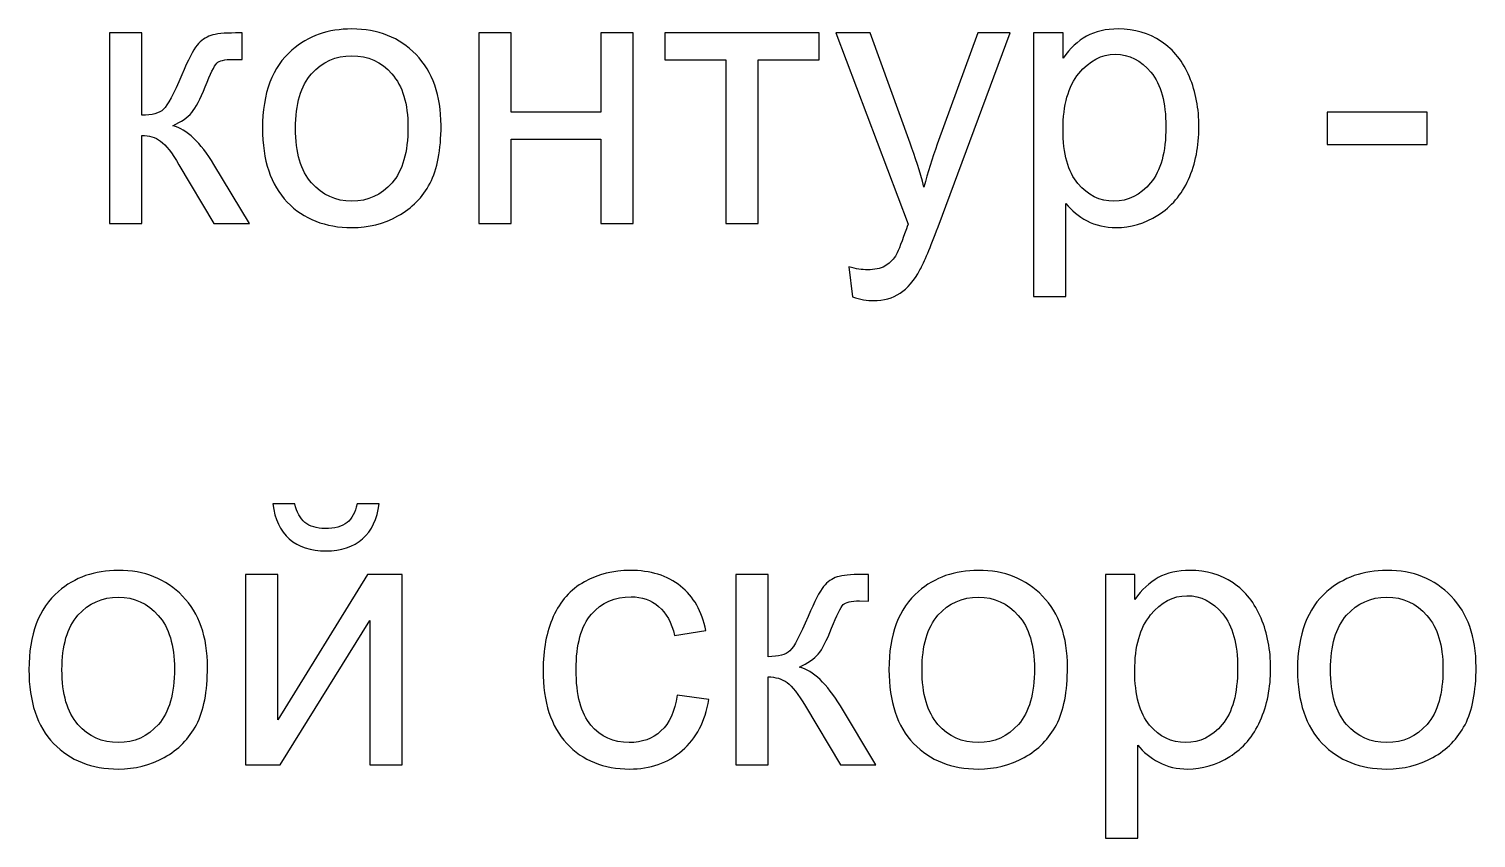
# Model space of a CAD drawing. Header units: millimetres. Extents: x -264 to 265, y -234 to 223.
# Drawn here: x -4.55 to 36.38, y 198.2 to 221.1 of the extents above; entities that cross this region are included whole.
import ezdxf

# ---------------------------------------------------------------- set-up
doc = ezdxf.new("R2010")
doc.units = ezdxf.units.MM
doc.header["$MEASUREMENT"] = 0
doc.layers.add('layer 1', color=7, linetype='Continuous')

msp = doc.modelspace()

# ---------------------------------------------------------------- linework, layer by layer
at = {"layer": 'layer 1', "color": 250}
for points, knots in [([(2.057, 218.2874), (2.057, 219.2832), (2.3341, 220.0209), (2.89, 220.5006), (2.89, 220.5006), (3.3523, 220.8989), (3.9186, 221.0981), (4.5853, 221.0981), (4.5853, 221.0981), (5.3248, 221.0981), (5.9309, 220.8556), (6.4019, 220.3707), (6.4019, 220.3707), (6.8713, 219.8876), (7.1068, 219.2174), (7.1068, 218.3636), (7.1068, 218.3636), (7.1068, 217.6709), (7.0029, 217.1272), (6.7951, 216.7306), (6.7951, 216.7306), (6.5872, 216.334), (6.2842, 216.0258), (5.8859, 215.8058), (5.8859, 215.8058), (5.4893, 215.5859), (5.0546, 215.4768), (4.5853, 215.4768), (4.5853, 215.4768), (3.8303, 215.4768), (3.2207, 215.7175), (2.7549, 216.2007), (2.7549, 216.2007), (2.289, 216.6838), (2.057, 217.38), (2.057, 218.2874)], [0, 0, 0, 0, 0.1, 0.1, 0.1, 0.1, 0.2, 0.2, 0.2, 0.2, 0.3, 0.3, 0.3, 0.3, 0.4, 0.4, 0.4, 0.4, 0.5, 0.5, 0.5, 0.5, 0.6, 0.6, 0.6, 0.6, 0.7, 0.7, 0.7, 0.7, 0.8, 0.8, 0.8, 0.8, 1, 1, 1, 1]), ([(23.8701, 213.5234), (23.8701, 213.5234), (23.8701, 220.9838), (23.8701, 220.9838), (23.8701, 220.9838), (23.8701, 220.9838), (24.7013, 220.9838), (24.7013, 220.9838), (24.7013, 220.9838), (24.7013, 220.9838), (24.7013, 220.2755), (24.7013, 220.2755), (24.7013, 220.2755), (24.897, 220.5491), (25.1187, 220.7552), (25.3663, 220.892), (25.3663, 220.892), (25.6122, 221.0288), (25.9118, 221.0981), (26.2634, 221.0981), (26.2634, 221.0981), (26.724, 221.0981), (27.1292, 220.9803), (27.4808, 220.7431), (27.4808, 220.7431), (27.8323, 220.5075), (28.0973, 220.1733), (28.2774, 219.7438), (28.2774, 219.7438), (28.4557, 219.3126), (28.5458, 218.8416), (28.5458, 218.3273), (28.5458, 218.3273), (28.5458, 217.7783), (28.4471, 217.283), (28.2497, 216.8414), (28.2497, 216.8414), (28.0522, 216.4016), (27.7648, 216.0639), (27.3873, 215.8283), (27.3873, 215.8283), (27.0115, 215.5946), (26.6149, 215.4768), (26.1993, 215.4768), (26.1993, 215.4768), (25.8945, 215.4768), (25.6209, 215.5409), (25.3802, 215.669), (25.3802, 215.669), (25.1377, 215.7972), (24.9403, 215.9582), (24.7844, 216.1539), (24.7844, 216.1539), (24.7844, 216.1539), (24.7844, 213.5234), (24.7844, 213.5234), (24.7844, 213.5234), (24.7844, 213.5234), (23.8701, 213.5234), (23.8701, 213.5234)], [0, 0, 0, 0, 0.0625, 0.0625, 0.0625, 0.0625, 0.125, 0.125, 0.125, 0.125, 0.1875, 0.1875, 0.1875, 0.1875, 0.25, 0.25, 0.25, 0.25, 0.3125, 0.3125, 0.3125, 0.3125, 0.375, 0.375, 0.375, 0.375, 0.4375, 0.4375, 0.4375, 0.4375, 0.5, 0.5, 0.5, 0.5, 0.5625, 0.5625, 0.5625, 0.5625, 0.625, 0.625, 0.625, 0.625, 0.6875, 0.6875, 0.6875, 0.6875, 0.75, 0.75, 0.75, 0.75, 0.8125, 0.8125, 0.8125, 0.8125, 0.875, 0.875, 0.875, 0.875, 1, 1, 1, 1]), ([(-2.2723, 220.9838), (-2.2723, 220.9838), (-1.358, 220.9838), (-1.358, 220.9838), (-1.358, 220.9838), (-1.358, 220.9838), (-1.358, 218.6563), (-1.358, 218.6563), (-1.358, 218.6563), (-1.067, 218.6563), (-0.8627, 218.7117), (-0.7449, 218.8243), (-0.7449, 218.8243), (-0.6289, 218.9351), (-0.4574, 219.2589), (-0.2289, 219.7975), (-0.2289, 219.7975), (-0.0488, 220.2235), (0.0967, 220.5041), (0.2075, 220.6392), (0.2075, 220.6392), (0.3201, 220.7742), (0.4483, 220.866), (0.5937, 220.9128), (0.5937, 220.9128), (0.7409, 220.9595), (0.9747, 220.9838), (1.2951, 220.9838), (1.2951, 220.9838), (1.2951, 220.9838), (1.4787, 220.9838), (1.4787, 220.9838), (1.4787, 220.9838), (1.4787, 220.9838), (1.4787, 220.2305), (1.4787, 220.2305), (1.4787, 220.2305), (1.4787, 220.2305), (1.2241, 220.2357), (1.2241, 220.2357), (1.2241, 220.2357), (0.9834, 220.2357), (0.8292, 220.1993), (0.7617, 220.1283), (0.7617, 220.1283), (0.6907, 220.0538), (0.5816, 219.8322), (0.4361, 219.4633), (0.4361, 219.4633), (0.2976, 219.11), (0.1712, 218.8658), (0.0552, 218.7308), (0.0552, 218.7308), (-0.0591, 218.5957), (-0.2375, 218.4727), (-0.4782, 218.3602), (-0.4782, 218.3602), (-0.0851, 218.2545), (0.3028, 217.8891), (0.6838, 217.2622), (0.6838, 217.2622), (0.6838, 217.2622), (1.6865, 215.5911), (1.6865, 215.5911), (1.6865, 215.5911), (1.6865, 215.5911), (0.682, 215.5911), (0.682, 215.5911), (0.682, 215.5911), (0.682, 215.5911), (-0.3068, 217.257), (-0.3068, 217.257), (-0.3068, 217.257), (-0.5059, 217.5947), (-0.6791, 217.8164), (-0.8263, 217.9238), (-0.8263, 217.9238), (-0.9752, 218.0311), (-1.1519, 218.0848), (-1.358, 218.0848), (-1.358, 218.0848), (-1.358, 218.0848), (-1.358, 215.5911), (-1.358, 215.5911), (-1.358, 215.5911), (-1.358, 215.5911), (-2.2723, 215.5911), (-2.2723, 215.5911), (-2.2723, 215.5911), (-2.2723, 215.5911), (-2.2723, 220.9838), (-2.2723, 220.9838)], [0, 0, 0, 0, 0.0416667, 0.0416667, 0.0416667, 0.0416667, 0.0833333, 0.0833333, 0.0833333, 0.0833333, 0.125, 0.125, 0.125, 0.125, 0.1666667, 0.1666667, 0.1666667, 0.1666667, 0.2083333, 0.2083333, 0.2083333, 0.2083333, 0.25, 0.25, 0.25, 0.25, 0.2916667, 0.2916667, 0.2916667, 0.2916667, 0.3333333, 0.3333333, 0.3333333, 0.3333333, 0.375, 0.375, 0.375, 0.375, 0.4166667, 0.4166667, 0.4166667, 0.4166667, 0.4583333, 0.4583333, 0.4583333, 0.4583333, 0.5, 0.5, 0.5, 0.5, 0.5416667, 0.5416667, 0.5416667, 0.5416667, 0.5833333, 0.5833333, 0.5833333, 0.5833333, 0.625, 0.625, 0.625, 0.625, 0.6666667, 0.6666667, 0.6666667, 0.6666667, 0.7083333, 0.7083333, 0.7083333, 0.7083333, 0.75, 0.75, 0.75, 0.75, 0.7916667, 0.7916667, 0.7916667, 0.7916667, 0.8333333, 0.8333333, 0.8333333, 0.8333333, 0.875, 0.875, 0.875, 0.875, 0.9166667, 0.9166667, 0.9166667, 0.9166667, 1, 1, 1, 1]), ([(8.1787, 220.9838), (8.1787, 220.9838), (9.093, 220.9838), (9.093, 220.9838), (9.093, 220.9838), (9.093, 220.9838), (9.093, 218.7394), (9.093, 218.7394), (9.093, 218.7394), (9.093, 218.7394), (11.6283, 218.7394), (11.6283, 218.7394), (11.6283, 218.7394), (11.6283, 218.7394), (11.6283, 220.9838), (11.6283, 220.9838), (11.6283, 220.9838), (11.6283, 220.9838), (12.5427, 220.9838), (12.5427, 220.9838), (12.5427, 220.9838), (12.5427, 220.9838), (12.5427, 215.5911), (12.5427, 215.5911), (12.5427, 215.5911), (12.5427, 215.5911), (11.6283, 215.5911), (11.6283, 215.5911), (11.6283, 215.5911), (11.6283, 215.5911), (11.6283, 217.9809), (11.6283, 217.9809), (11.6283, 217.9809), (11.6283, 217.9809), (9.093, 217.9809), (9.093, 217.9809), (9.093, 217.9809), (9.093, 217.9809), (9.093, 215.5911), (9.093, 215.5911), (9.093, 215.5911), (9.093, 215.5911), (8.1787, 215.5911), (8.1787, 215.5911), (8.1787, 215.5911), (8.1787, 215.5911), (8.1787, 220.9838), (8.1787, 220.9838)], [0, 0, 0, 0, 0.0769231, 0.0769231, 0.0769231, 0.0769231, 0.1538462, 0.1538462, 0.1538462, 0.1538462, 0.2307692, 0.2307692, 0.2307692, 0.2307692, 0.3076923, 0.3076923, 0.3076923, 0.3076923, 0.3846154, 0.3846154, 0.3846154, 0.3846154, 0.4615385, 0.4615385, 0.4615385, 0.4615385, 0.5384615, 0.5384615, 0.5384615, 0.5384615, 0.6153846, 0.6153846, 0.6153846, 0.6153846, 0.6923077, 0.6923077, 0.6923077, 0.6923077, 0.7692308, 0.7692308, 0.7692308, 0.7692308, 0.8461538, 0.8461538, 0.8461538, 0.8461538, 1, 1, 1, 1]), ([(13.438, 220.9838), (13.438, 220.9838), (17.802, 220.9838), (17.802, 220.9838), (17.802, 220.9838), (17.802, 220.9838), (17.802, 220.2253), (17.802, 220.2253), (17.802, 220.2253), (17.802, 220.2253), (16.0772, 220.2253), (16.0772, 220.2253), (16.0772, 220.2253), (16.0772, 220.2253), (16.0772, 215.5911), (16.0772, 215.5911), (16.0772, 215.5911), (16.0772, 215.5911), (15.1628, 215.5911), (15.1628, 215.5911), (15.1628, 215.5911), (15.1628, 215.5911), (15.1628, 220.2253), (15.1628, 220.2253), (15.1628, 220.2253), (15.1628, 220.2253), (13.438, 220.2253), (13.438, 220.2253), (13.438, 220.2253), (13.438, 220.2253), (13.438, 220.9838), (13.438, 220.9838)], [0, 0, 0, 0, 0.1111111, 0.1111111, 0.1111111, 0.1111111, 0.2222222, 0.2222222, 0.2222222, 0.2222222, 0.3333333, 0.3333333, 0.3333333, 0.3333333, 0.4444444, 0.4444444, 0.4444444, 0.4444444, 0.5555556, 0.5555556, 0.5555556, 0.5555556, 0.6666667, 0.6666667, 0.6666667, 0.6666667, 0.7777778, 0.7777778, 0.7777778, 0.7777778, 1, 1, 1, 1]), ([(18.7492, 213.5182), (18.7492, 213.5182), (18.6453, 214.3633), (18.6453, 214.3633), (18.6453, 214.3633), (18.8462, 214.3096), (19.0194, 214.2819), (19.1683, 214.2819), (19.1683, 214.2819), (19.3726, 214.2819), (19.5354, 214.3165), (19.6566, 214.3841), (19.6566, 214.3841), (19.7796, 214.4516), (19.88, 214.5469), (19.958, 214.6681), (19.958, 214.6681), (20.0151, 214.7599), (20.1086, 214.9867), (20.2368, 215.3504), (20.2368, 215.3504), (20.2541, 215.4006), (20.2801, 215.4751), (20.3182, 215.5738), (20.3182, 215.5738), (20.3182, 215.5738), (18.2712, 220.9838), (18.2712, 220.9838), (18.2712, 220.9838), (18.2712, 220.9838), (19.248, 220.9838), (19.248, 220.9838), (19.248, 220.9838), (19.248, 220.9838), (20.3736, 217.8701), (20.3736, 217.8701), (20.3736, 217.8701), (20.5208, 217.477), (20.6507, 217.0614), (20.7667, 216.625), (20.7667, 216.625), (20.8723, 217.0354), (20.997, 217.4406), (21.1425, 217.8389), (21.1425, 217.8389), (21.1425, 217.8389), (22.2924, 220.9838), (22.2924, 220.9838), (22.2924, 220.9838), (22.2924, 220.9838), (23.205, 220.9838), (23.205, 220.9838), (23.205, 220.9838), (23.205, 220.9838), (21.1667, 215.4976), (21.1667, 215.4976), (21.1667, 215.4976), (20.9468, 214.9071), (20.7754, 214.5018), (20.6524, 214.2784), (20.6524, 214.2784), (20.4896, 213.9788), (20.3026, 213.7589), (20.093, 213.6186), (20.093, 213.6186), (19.8818, 213.4784), (19.6307, 213.4091), (19.3397, 213.4091), (19.3397, 213.4091), (19.1631, 213.4091), (18.9657, 213.4455), (18.7492, 213.5182)], [0, 0, 0, 0, 0.0526316, 0.0526316, 0.0526316, 0.0526316, 0.1052632, 0.1052632, 0.1052632, 0.1052632, 0.1578947, 0.1578947, 0.1578947, 0.1578947, 0.2105263, 0.2105263, 0.2105263, 0.2105263, 0.2631579, 0.2631579, 0.2631579, 0.2631579, 0.3157895, 0.3157895, 0.3157895, 0.3157895, 0.3684211, 0.3684211, 0.3684211, 0.3684211, 0.4210526, 0.4210526, 0.4210526, 0.4210526, 0.4736842, 0.4736842, 0.4736842, 0.4736842, 0.5263158, 0.5263158, 0.5263158, 0.5263158, 0.5789474, 0.5789474, 0.5789474, 0.5789474, 0.6315789, 0.6315789, 0.6315789, 0.6315789, 0.6842105, 0.6842105, 0.6842105, 0.6842105, 0.7368421, 0.7368421, 0.7368421, 0.7368421, 0.7894737, 0.7894737, 0.7894737, 0.7894737, 0.8421053, 0.8421053, 0.8421053, 0.8421053, 0.8947368, 0.8947368, 0.8947368, 0.8947368, 1, 1, 1, 1]), ([(2.9921, 218.2857), (2.9921, 217.5965), (3.1428, 217.0804), (3.4441, 216.7393), (3.4441, 216.7393), (3.7472, 216.3964), (4.1264, 216.2249), (4.5853, 216.2249), (4.5853, 216.2249), (5.0391, 216.2249), (5.4166, 216.3964), (5.7196, 216.741), (5.7196, 216.741), (6.021, 217.0856), (6.1716, 217.6103), (6.1716, 218.3151), (6.1716, 218.3151), (6.1716, 218.9801), (6.0192, 219.4841), (5.7162, 219.8252), (5.7162, 219.8252), (5.4131, 220.1681), (5.0356, 220.3396), (4.5853, 220.3396), (4.5853, 220.3396), (4.1264, 220.3396), (3.7472, 220.1698), (3.4441, 219.8287), (3.4441, 219.8287), (3.1428, 219.4875), (2.9921, 218.9732), (2.9921, 218.2857)], [0, 0, 0, 0, 0.1111111, 0.1111111, 0.1111111, 0.1111111, 0.2222222, 0.2222222, 0.2222222, 0.2222222, 0.3333333, 0.3333333, 0.3333333, 0.3333333, 0.4444444, 0.4444444, 0.4444444, 0.4444444, 0.5555556, 0.5555556, 0.5555556, 0.5555556, 0.6666667, 0.6666667, 0.6666667, 0.6666667, 0.7777778, 0.7777778, 0.7777778, 0.7777778, 1, 1, 1, 1]), ([(24.7013, 218.2545), (24.7013, 217.5636), (24.8416, 217.0527), (25.1204, 216.7219), (25.1204, 216.7219), (25.4009, 216.3912), (25.7404, 216.2249), (26.1387, 216.2249), (26.1387, 216.2249), (26.5439, 216.2249), (26.8902, 216.3964), (27.1777, 216.7393), (27.1777, 216.7393), (27.4669, 217.0821), (27.6107, 217.6121), (27.6107, 218.3307), (27.6107, 218.3307), (27.6107, 219.0165), (27.4704, 219.5291), (27.1881, 219.8703), (27.1881, 219.8703), (26.9058, 220.2114), (26.5699, 220.3811), (26.1785, 220.3811), (26.1785, 220.3811), (25.7906, 220.3811), (25.4477, 220.1993), (25.1498, 219.8374), (25.1498, 219.8374), (24.8502, 219.4737), (24.7013, 218.9472), (24.7013, 218.2545)], [0, 0, 0, 0, 0.1111111, 0.1111111, 0.1111111, 0.1111111, 0.2222222, 0.2222222, 0.2222222, 0.2222222, 0.3333333, 0.3333333, 0.3333333, 0.3333333, 0.4444444, 0.4444444, 0.4444444, 0.4444444, 0.5555556, 0.5555556, 0.5555556, 0.5555556, 0.6666667, 0.6666667, 0.6666667, 0.6666667, 0.7777778, 0.7777778, 0.7777778, 0.7777778, 1, 1, 1, 1]), ([(32.172, 217.8251), (32.172, 217.8251), (32.172, 218.7394), (32.172, 218.7394), (32.172, 218.7394), (32.172, 218.7394), (34.9982, 218.7394), (34.9982, 218.7394), (34.9982, 218.7394), (34.9982, 218.7394), (34.9982, 217.8251), (34.9982, 217.8251), (34.9982, 217.8251), (34.9982, 217.8251), (32.172, 217.8251), (32.172, 217.8251)], [0, 0, 0, 0, 0.2, 0.2, 0.2, 0.2, 0.4, 0.4, 0.4, 0.4, 0.6, 0.6, 0.6, 0.6, 1, 1, 1, 1])]:
    msp.add_open_spline(points, degree=3, knots=knots, dxfattribs=at)
at = {"layer": 'layer 1', "color": 242}
for points, knots in [([(4.7299, 207.6575), (4.7299, 207.6575), (5.3533, 207.6575), (5.3533, 207.6575), (5.3533, 207.6575), (5.3031, 207.2298), (5.1472, 206.9008), (4.8875, 206.6722), (4.8875, 206.6722), (4.6277, 206.4419), (4.2831, 206.3276), (3.8519, 206.3276), (3.8519, 206.3276), (3.419, 206.3276), (3.0726, 206.4419), (2.8146, 206.6687), (2.8146, 206.6687), (2.5565, 206.8973), (2.4007, 207.2263), (2.3505, 207.6575), (2.3505, 207.6575), (2.3505, 207.6575), (2.9739, 207.6575), (2.9739, 207.6575), (2.9739, 207.6575), (3.0206, 207.4238), (3.1159, 207.2489), (3.2562, 207.1346), (3.2562, 207.1346), (3.3964, 207.0185), (3.5869, 206.9614), (3.8242, 206.9614), (3.8242, 206.9614), (4.0995, 206.9614), (4.3073, 207.0168), (4.4476, 207.1294), (4.4476, 207.1294), (4.5879, 207.2402), (4.6831, 207.4168), (4.7299, 207.6575)], [0, 0, 0, 0, 0.0909091, 0.0909091, 0.0909091, 0.0909091, 0.1818182, 0.1818182, 0.1818182, 0.1818182, 0.2727273, 0.2727273, 0.2727273, 0.2727273, 0.3636364, 0.3636364, 0.3636364, 0.3636364, 0.4545455, 0.4545455, 0.4545455, 0.4545455, 0.5454545, 0.5454545, 0.5454545, 0.5454545, 0.6363636, 0.6363636, 0.6363636, 0.6363636, 0.7272727, 0.7272727, 0.7272727, 0.7272727, 0.8181818, 0.8181818, 0.8181818, 0.8181818, 1, 1, 1, 1]), ([(-4.5505, 202.9662), (-4.5505, 203.962), (-4.2734, 204.6997), (-3.7175, 205.1794), (-3.7175, 205.1794), (-3.2552, 205.5777), (-2.6889, 205.7769), (-2.0222, 205.7769), (-2.0222, 205.7769), (-1.2827, 205.7769), (-0.6766, 205.5344), (-0.2056, 205.0495), (-0.2056, 205.0495), (0.2638, 204.5664), (0.4993, 203.8962), (0.4993, 203.0424), (0.4993, 203.0424), (0.4993, 202.3497), (0.3954, 201.806), (0.1876, 201.4094), (0.1876, 201.4094), (-0.0203, 201.0128), (-0.3233, 200.7046), (-0.7216, 200.4846), (-0.7216, 200.4846), (-1.1182, 200.2647), (-1.5529, 200.1556), (-2.0222, 200.1556), (-2.0222, 200.1556), (-2.7772, 200.1556), (-3.3868, 200.3963), (-3.8526, 200.8795), (-3.8526, 200.8795), (-4.3185, 201.3626), (-4.5505, 202.0588), (-4.5505, 202.9662)], [0, 0, 0, 0, 0.1, 0.1, 0.1, 0.1, 0.2, 0.2, 0.2, 0.2, 0.3, 0.3, 0.3, 0.3, 0.4, 0.4, 0.4, 0.4, 0.5, 0.5, 0.5, 0.5, 0.6, 0.6, 0.6, 0.6, 0.7, 0.7, 0.7, 0.7, 0.8, 0.8, 0.8, 0.8, 1, 1, 1, 1]), ([(1.5712, 205.6626), (1.5712, 205.6626), (2.4855, 205.6626), (2.4855, 205.6626), (2.4855, 205.6626), (2.4855, 205.6626), (2.4855, 201.5497), (2.4855, 201.5497), (2.4855, 201.5497), (2.4855, 201.5497), (5.026, 205.6626), (5.026, 205.6626), (5.026, 205.6626), (5.026, 205.6626), (6.0079, 205.6626), (6.0079, 205.6626), (6.0079, 205.6626), (6.0079, 205.6626), (6.0079, 200.2699), (6.0079, 200.2699), (6.0079, 200.2699), (6.0079, 200.2699), (5.0936, 200.2699), (5.0936, 200.2699), (5.0936, 200.2699), (5.0936, 200.2699), (5.0936, 204.3568), (5.0936, 204.3568), (5.0936, 204.3568), (5.0936, 204.3568), (2.5565, 200.2699), (2.5565, 200.2699), (2.5565, 200.2699), (2.5565, 200.2699), (1.5712, 200.2699), (1.5712, 200.2699), (1.5712, 200.2699), (1.5712, 200.2699), (1.5712, 205.6626), (1.5712, 205.6626)], [0, 0, 0, 0, 0.0909091, 0.0909091, 0.0909091, 0.0909091, 0.1818182, 0.1818182, 0.1818182, 0.1818182, 0.2727273, 0.2727273, 0.2727273, 0.2727273, 0.3636364, 0.3636364, 0.3636364, 0.3636364, 0.4545455, 0.4545455, 0.4545455, 0.4545455, 0.5454545, 0.5454545, 0.5454545, 0.5454545, 0.6363636, 0.6363636, 0.6363636, 0.6363636, 0.7272727, 0.7272727, 0.7272727, 0.7272727, 0.8181818, 0.8181818, 0.8181818, 0.8181818, 1, 1, 1, 1]), ([(13.7852, 202.2441), (13.7852, 202.2441), (14.6787, 202.1194), (14.6787, 202.1194), (14.6787, 202.1194), (14.58, 201.5046), (14.3307, 201.0249), (13.9272, 200.6769), (13.9272, 200.6769), (13.5237, 200.3288), (13.0266, 200.1556), (12.4396, 200.1556), (12.4396, 200.1556), (11.7036, 200.1556), (11.1113, 200.3963), (10.6645, 200.8777), (10.6645, 200.8777), (10.216, 201.3592), (9.9926, 202.0484), (9.9926, 202.9455), (9.9926, 202.9455), (9.9926, 203.5273), (10.0896, 204.0347), (10.2818, 204.4711), (10.2818, 204.4711), (10.474, 204.9058), (10.7667, 205.2331), (11.1616, 205.4496), (11.1616, 205.4496), (11.5547, 205.6678), (11.9824, 205.7769), (12.4465, 205.7769), (12.4465, 205.7769), (13.0301, 205.7769), (13.5098, 205.6297), (13.8804, 205.3335), (13.8804, 205.3335), (14.2527, 205.0374), (14.4917, 204.6166), (14.5956, 204.0728), (14.5956, 204.0728), (14.5956, 204.0728), (13.7124, 203.9377), (13.7124, 203.9377), (13.7124, 203.9377), (13.6276, 204.2997), (13.4786, 204.5716), (13.2622, 204.7551), (13.2622, 204.7551), (13.0474, 204.937), (12.7877, 205.0287), (12.4829, 205.0287), (12.4829, 205.0287), (12.0222, 205.0287), (11.6482, 204.8642), (11.359, 204.5352), (11.359, 204.5352), (11.0715, 204.2044), (10.9278, 203.6849), (10.9278, 202.9714), (10.9278, 202.9714), (10.9278, 202.2476), (11.0663, 201.7228), (11.3434, 201.3955), (11.3434, 201.3955), (11.6222, 201.0682), (11.9841, 200.9037), (12.4292, 200.9037), (12.4292, 200.9037), (12.7894, 200.9037), (13.089, 201.0128), (13.328, 201.2328), (13.328, 201.2328), (13.5687, 201.451), (13.7211, 201.7886), (13.7852, 202.2441)], [0, 0, 0, 0, 0.05, 0.05, 0.05, 0.05, 0.1, 0.1, 0.1, 0.1, 0.15, 0.15, 0.15, 0.15, 0.2, 0.2, 0.2, 0.2, 0.25, 0.25, 0.25, 0.25, 0.3, 0.3, 0.3, 0.3, 0.35, 0.35, 0.35, 0.35, 0.4, 0.4, 0.4, 0.4, 0.45, 0.45, 0.45, 0.45, 0.5, 0.5, 0.5, 0.5, 0.55, 0.55, 0.55, 0.55, 0.6, 0.6, 0.6, 0.6, 0.65, 0.65, 0.65, 0.65, 0.7, 0.7, 0.7, 0.7, 0.75, 0.75, 0.75, 0.75, 0.8, 0.8, 0.8, 0.8, 0.85, 0.85, 0.85, 0.85, 0.9, 0.9, 0.9, 0.9, 1, 1, 1, 1]), ([(15.4477, 205.6626), (15.4477, 205.6626), (16.362, 205.6626), (16.362, 205.6626), (16.362, 205.6626), (16.362, 205.6626), (16.362, 203.3351), (16.362, 203.3351), (16.362, 203.3351), (16.653, 203.3351), (16.8573, 203.3905), (16.9751, 203.5031), (16.9751, 203.5031), (17.0911, 203.6139), (17.2626, 203.9377), (17.4911, 204.4763), (17.4911, 204.4763), (17.6712, 204.9023), (17.8167, 205.1829), (17.9275, 205.318), (17.9275, 205.318), (18.0401, 205.453), (18.1683, 205.5448), (18.3137, 205.5916), (18.3137, 205.5916), (18.4609, 205.6383), (18.6947, 205.6626), (19.0151, 205.6626), (19.0151, 205.6626), (19.0151, 205.6626), (19.1987, 205.6626), (19.1987, 205.6626), (19.1987, 205.6626), (19.1987, 205.6626), (19.1987, 204.9093), (19.1987, 204.9093), (19.1987, 204.9093), (19.1987, 204.9093), (18.9441, 204.9145), (18.9441, 204.9145), (18.9441, 204.9145), (18.7034, 204.9145), (18.5492, 204.8781), (18.4817, 204.8071), (18.4817, 204.8071), (18.4107, 204.7326), (18.3016, 204.511), (18.1561, 204.1421), (18.1561, 204.1421), (18.0176, 203.7888), (17.8912, 203.5446), (17.7752, 203.4096), (17.7752, 203.4096), (17.6609, 203.2745), (17.4825, 203.1515), (17.2418, 203.039), (17.2418, 203.039), (17.6349, 202.9333), (18.0228, 202.5679), (18.4038, 201.941), (18.4038, 201.941), (18.4038, 201.941), (19.4065, 200.2699), (19.4065, 200.2699), (19.4065, 200.2699), (19.4065, 200.2699), (18.402, 200.2699), (18.402, 200.2699), (18.402, 200.2699), (18.402, 200.2699), (17.4132, 201.9358), (17.4132, 201.9358), (17.4132, 201.9358), (17.2141, 202.2735), (17.0409, 202.4952), (16.8937, 202.6026), (16.8937, 202.6026), (16.7448, 202.7099), (16.5681, 202.7636), (16.362, 202.7636), (16.362, 202.7636), (16.362, 202.7636), (16.362, 200.2699), (16.362, 200.2699), (16.362, 200.2699), (16.362, 200.2699), (15.4477, 200.2699), (15.4477, 200.2699), (15.4477, 200.2699), (15.4477, 200.2699), (15.4477, 205.6626), (15.4477, 205.6626)], [0, 0, 0, 0, 0.0416667, 0.0416667, 0.0416667, 0.0416667, 0.0833333, 0.0833333, 0.0833333, 0.0833333, 0.125, 0.125, 0.125, 0.125, 0.1666667, 0.1666667, 0.1666667, 0.1666667, 0.2083333, 0.2083333, 0.2083333, 0.2083333, 0.25, 0.25, 0.25, 0.25, 0.2916667, 0.2916667, 0.2916667, 0.2916667, 0.3333333, 0.3333333, 0.3333333, 0.3333333, 0.375, 0.375, 0.375, 0.375, 0.4166667, 0.4166667, 0.4166667, 0.4166667, 0.4583333, 0.4583333, 0.4583333, 0.4583333, 0.5, 0.5, 0.5, 0.5, 0.5416667, 0.5416667, 0.5416667, 0.5416667, 0.5833333, 0.5833333, 0.5833333, 0.5833333, 0.625, 0.625, 0.625, 0.625, 0.6666667, 0.6666667, 0.6666667, 0.6666667, 0.7083333, 0.7083333, 0.7083333, 0.7083333, 0.75, 0.75, 0.75, 0.75, 0.7916667, 0.7916667, 0.7916667, 0.7916667, 0.8333333, 0.8333333, 0.8333333, 0.8333333, 0.875, 0.875, 0.875, 0.875, 0.9166667, 0.9166667, 0.9166667, 0.9166667, 1, 1, 1, 1]), ([(19.777, 202.9662), (19.777, 203.962), (20.0541, 204.6997), (20.61, 205.1794), (20.61, 205.1794), (21.0723, 205.5777), (21.6386, 205.7769), (22.3053, 205.7769), (22.3053, 205.7769), (23.0448, 205.7769), (23.6509, 205.5344), (24.1219, 205.0495), (24.1219, 205.0495), (24.5913, 204.5664), (24.8268, 203.8962), (24.8268, 203.0424), (24.8268, 203.0424), (24.8268, 202.3497), (24.7229, 201.806), (24.5151, 201.4094), (24.5151, 201.4094), (24.3072, 201.0128), (24.0042, 200.7046), (23.6059, 200.4846), (23.6059, 200.4846), (23.2093, 200.2647), (22.7746, 200.1556), (22.3053, 200.1556), (22.3053, 200.1556), (21.5503, 200.1556), (20.9407, 200.3963), (20.4749, 200.8795), (20.4749, 200.8795), (20.009, 201.3626), (19.777, 202.0588), (19.777, 202.9662)], [0, 0, 0, 0, 0.1, 0.1, 0.1, 0.1, 0.2, 0.2, 0.2, 0.2, 0.3, 0.3, 0.3, 0.3, 0.4, 0.4, 0.4, 0.4, 0.5, 0.5, 0.5, 0.5, 0.6, 0.6, 0.6, 0.6, 0.7, 0.7, 0.7, 0.7, 0.8, 0.8, 0.8, 0.8, 1, 1, 1, 1]), ([(25.8987, 198.2022), (25.8987, 198.2022), (25.8987, 205.6626), (25.8987, 205.6626), (25.8987, 205.6626), (25.8987, 205.6626), (26.7299, 205.6626), (26.7299, 205.6626), (26.7299, 205.6626), (26.7299, 205.6626), (26.7299, 204.9543), (26.7299, 204.9543), (26.7299, 204.9543), (26.9256, 205.2279), (27.1473, 205.434), (27.3949, 205.5708), (27.3949, 205.5708), (27.6408, 205.7076), (27.9404, 205.7769), (28.292, 205.7769), (28.292, 205.7769), (28.7526, 205.7769), (29.1578, 205.6591), (29.5094, 205.4219), (29.5094, 205.4219), (29.8609, 205.1863), (30.1259, 204.8521), (30.306, 204.4226), (30.306, 204.4226), (30.4843, 203.9914), (30.5744, 203.5204), (30.5744, 203.0061), (30.5744, 203.0061), (30.5744, 202.4571), (30.4757, 201.9618), (30.2783, 201.5202), (30.2783, 201.5202), (30.0808, 201.0804), (29.7934, 200.7427), (29.4159, 200.5071), (29.4159, 200.5071), (29.0401, 200.2734), (28.6435, 200.1556), (28.2279, 200.1556), (28.2279, 200.1556), (27.9231, 200.1556), (27.6495, 200.2197), (27.4088, 200.3478), (27.4088, 200.3478), (27.1663, 200.476), (26.9689, 200.637), (26.813, 200.8327), (26.813, 200.8327), (26.813, 200.8327), (26.813, 198.2022), (26.813, 198.2022), (26.813, 198.2022), (26.813, 198.2022), (25.8987, 198.2022), (25.8987, 198.2022)], [0, 0, 0, 0, 0.0625, 0.0625, 0.0625, 0.0625, 0.125, 0.125, 0.125, 0.125, 0.1875, 0.1875, 0.1875, 0.1875, 0.25, 0.25, 0.25, 0.25, 0.3125, 0.3125, 0.3125, 0.3125, 0.375, 0.375, 0.375, 0.375, 0.4375, 0.4375, 0.4375, 0.4375, 0.5, 0.5, 0.5, 0.5, 0.5625, 0.5625, 0.5625, 0.5625, 0.625, 0.625, 0.625, 0.625, 0.6875, 0.6875, 0.6875, 0.6875, 0.75, 0.75, 0.75, 0.75, 0.8125, 0.8125, 0.8125, 0.8125, 0.875, 0.875, 0.875, 0.875, 1, 1, 1, 1]), ([(31.3346, 202.9662), (31.3346, 203.962), (31.6117, 204.6997), (32.1676, 205.1794), (32.1676, 205.1794), (32.6299, 205.5777), (33.1962, 205.7769), (33.8629, 205.7769), (33.8629, 205.7769), (34.6024, 205.7769), (35.2085, 205.5344), (35.6795, 205.0495), (35.6795, 205.0495), (36.1489, 204.5664), (36.3844, 203.8962), (36.3844, 203.0424), (36.3844, 203.0424), (36.3844, 202.3497), (36.2805, 201.806), (36.0727, 201.4094), (36.0727, 201.4094), (35.8648, 201.0128), (35.5618, 200.7046), (35.1635, 200.4846), (35.1635, 200.4846), (34.7669, 200.2647), (34.3322, 200.1556), (33.8629, 200.1556), (33.8629, 200.1556), (33.1079, 200.1556), (32.4983, 200.3963), (32.0325, 200.8795), (32.0325, 200.8795), (31.5666, 201.3626), (31.3346, 202.0588), (31.3346, 202.9662)], [0, 0, 0, 0, 0.1, 0.1, 0.1, 0.1, 0.2, 0.2, 0.2, 0.2, 0.3, 0.3, 0.3, 0.3, 0.4, 0.4, 0.4, 0.4, 0.5, 0.5, 0.5, 0.5, 0.6, 0.6, 0.6, 0.6, 0.7, 0.7, 0.7, 0.7, 0.8, 0.8, 0.8, 0.8, 1, 1, 1, 1]), ([(-3.6154, 202.9645), (-3.6154, 202.2753), (-3.4647, 201.7592), (-3.1634, 201.4181), (-3.1634, 201.4181), (-2.8603, 201.0752), (-2.4811, 200.9037), (-2.0222, 200.9037), (-2.0222, 200.9037), (-1.5684, 200.9037), (-1.1909, 201.0752), (-0.8879, 201.4198), (-0.8879, 201.4198), (-0.5865, 201.7644), (-0.4359, 202.2891), (-0.4359, 202.9939), (-0.4359, 202.9939), (-0.4359, 203.6589), (-0.5883, 204.1629), (-0.8913, 204.504), (-0.8913, 204.504), (-1.1944, 204.8469), (-1.5719, 205.0184), (-2.0222, 205.0184), (-2.0222, 205.0184), (-2.4811, 205.0184), (-2.8603, 204.8486), (-3.1634, 204.5075), (-3.1634, 204.5075), (-3.4647, 204.1663), (-3.6154, 203.652), (-3.6154, 202.9645)], [0, 0, 0, 0, 0.1111111, 0.1111111, 0.1111111, 0.1111111, 0.2222222, 0.2222222, 0.2222222, 0.2222222, 0.3333333, 0.3333333, 0.3333333, 0.3333333, 0.4444444, 0.4444444, 0.4444444, 0.4444444, 0.5555556, 0.5555556, 0.5555556, 0.5555556, 0.6666667, 0.6666667, 0.6666667, 0.6666667, 0.7777778, 0.7777778, 0.7777778, 0.7777778, 1, 1, 1, 1]), ([(20.7121, 202.9645), (20.7121, 202.2753), (20.8628, 201.7592), (21.1641, 201.4181), (21.1641, 201.4181), (21.4672, 201.0752), (21.8464, 200.9037), (22.3053, 200.9037), (22.3053, 200.9037), (22.7591, 200.9037), (23.1366, 201.0752), (23.4396, 201.4198), (23.4396, 201.4198), (23.741, 201.7644), (23.8916, 202.2891), (23.8916, 202.9939), (23.8916, 202.9939), (23.8916, 203.6589), (23.7392, 204.1629), (23.4362, 204.504), (23.4362, 204.504), (23.1331, 204.8469), (22.7556, 205.0184), (22.3053, 205.0184), (22.3053, 205.0184), (21.8464, 205.0184), (21.4672, 204.8486), (21.1641, 204.5075), (21.1641, 204.5075), (20.8628, 204.1663), (20.7121, 203.652), (20.7121, 202.9645)], [0, 0, 0, 0, 0.1111111, 0.1111111, 0.1111111, 0.1111111, 0.2222222, 0.2222222, 0.2222222, 0.2222222, 0.3333333, 0.3333333, 0.3333333, 0.3333333, 0.4444444, 0.4444444, 0.4444444, 0.4444444, 0.5555556, 0.5555556, 0.5555556, 0.5555556, 0.6666667, 0.6666667, 0.6666667, 0.6666667, 0.7777778, 0.7777778, 0.7777778, 0.7777778, 1, 1, 1, 1]), ([(26.7299, 202.9333), (26.7299, 202.2424), (26.8702, 201.7315), (27.149, 201.4007), (27.149, 201.4007), (27.4295, 201.07), (27.769, 200.9037), (28.1673, 200.9037), (28.1673, 200.9037), (28.5725, 200.9037), (28.9188, 201.0752), (29.2063, 201.4181), (29.2063, 201.4181), (29.4955, 201.7609), (29.6393, 202.2909), (29.6393, 203.0095), (29.6393, 203.0095), (29.6393, 203.6953), (29.499, 204.2079), (29.2167, 204.5491), (29.2167, 204.5491), (28.9344, 204.8902), (28.5985, 205.0599), (28.2071, 205.0599), (28.2071, 205.0599), (27.8192, 205.0599), (27.4763, 204.8781), (27.1784, 204.5162), (27.1784, 204.5162), (26.8788, 204.1525), (26.7299, 203.626), (26.7299, 202.9333)], [0, 0, 0, 0, 0.1111111, 0.1111111, 0.1111111, 0.1111111, 0.2222222, 0.2222222, 0.2222222, 0.2222222, 0.3333333, 0.3333333, 0.3333333, 0.3333333, 0.4444444, 0.4444444, 0.4444444, 0.4444444, 0.5555556, 0.5555556, 0.5555556, 0.5555556, 0.6666667, 0.6666667, 0.6666667, 0.6666667, 0.7777778, 0.7777778, 0.7777778, 0.7777778, 1, 1, 1, 1]), ([(32.2697, 202.9645), (32.2697, 202.2753), (32.4204, 201.7592), (32.7217, 201.4181), (32.7217, 201.4181), (33.0248, 201.0752), (33.404, 200.9037), (33.8629, 200.9037), (33.8629, 200.9037), (34.3167, 200.9037), (34.6942, 201.0752), (34.9972, 201.4198), (34.9972, 201.4198), (35.2986, 201.7644), (35.4492, 202.2891), (35.4492, 202.9939), (35.4492, 202.9939), (35.4492, 203.6589), (35.2968, 204.1629), (34.9938, 204.504), (34.9938, 204.504), (34.6907, 204.8469), (34.3132, 205.0184), (33.8629, 205.0184), (33.8629, 205.0184), (33.404, 205.0184), (33.0248, 204.8486), (32.7217, 204.5075), (32.7217, 204.5075), (32.4204, 204.1663), (32.2697, 203.652), (32.2697, 202.9645)], [0, 0, 0, 0, 0.1111111, 0.1111111, 0.1111111, 0.1111111, 0.2222222, 0.2222222, 0.2222222, 0.2222222, 0.3333333, 0.3333333, 0.3333333, 0.3333333, 0.4444444, 0.4444444, 0.4444444, 0.4444444, 0.5555556, 0.5555556, 0.5555556, 0.5555556, 0.6666667, 0.6666667, 0.6666667, 0.6666667, 0.7777778, 0.7777778, 0.7777778, 0.7777778, 1, 1, 1, 1])]:
    msp.add_open_spline(points, degree=3, knots=knots, dxfattribs=at)

doc.saveas('drawing.dxf')
